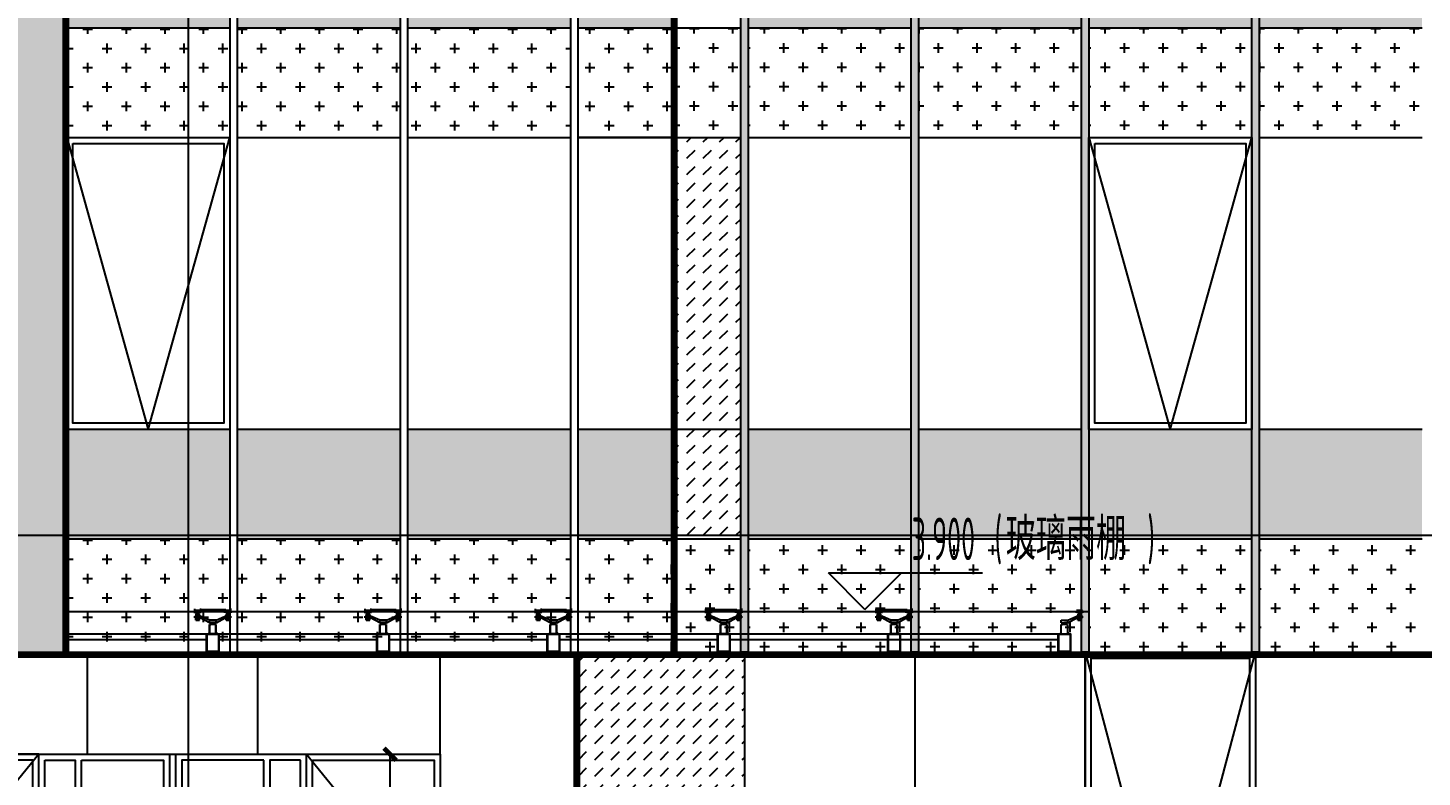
# Model space of a CAD drawing. Extents: x -863035 to 270371, y -8918 to 240488.
# Drawn here: x -353077 to -341618, y 60868 to 67026 of the extents above; entities that cross this region are included whole.
import ezdxf
from ezdxf.xclip import XClip

# ---------------------------------------------------------------- set-up
doc = ezdxf.new("R2010")
doc.units = 0
doc.header["$LTSCALE"] = 1000
doc.header["$MEASUREMENT"] = 0
doc.header["$XCLIPFRAME"] = 0
doc.linetypes.add('109-34 轴网$0$L1$0$$AUDIT_BAD_LTYPE1', pattern=[0])
for name, color, linetype in [('01-标注_标高', 200, 'Continuous'), ('01-标注_符号', 200, 'Continuous'), ('02-TEXT_标注', 130, 'Continuous'), ('05-填充_156', 156, 'Continuous'), ('05-填充_18', 18, 'Continuous'), ('05-填充_天正', 26, 'Continuous'), ('A-C_窗', 140, 'Continuous'), ('D_玻璃', 152, 'Continuous'), ('D_铝板', 181, 'Continuous'), ('E-立面', 255, 'Continuous'), ('E-立面轮廓', 241, 'Continuous'), ('PUB_DIM', 3, 'Continuous')]:
    doc.layers.add(name, color=color, linetype=linetype)
doc.layers.add('04-不打印_辅助线', color=165, linetype='Continuous', plot=False)
doc.styles.add('_TCH_DIM', font='ROS1', dxfattribs={"width": 0.75, "bigfont": 'JD'})
doc.styles.add('_TCH_DIM_T3', font='ROS1', dxfattribs={"width": 0.75, "bigfont": 'JD'})
doc.dimstyles.new('_TCH_ARCH&&100', dxfattribs={"dimtxt": 350, "dimasz": 100, "dimexe": 250, "dimexo": 300, "dimgap": 100, "dimtad": 1, "dimdec": 0, "dimzin": 0, "dimdsep": 46, "dimtxsty": '_TCH_DIM_T3', "dimblk": 'ARCHTICK', "dimcen": 0.09, "dimclrt": 7, "dimazin": 2, "dimtfac": 1, "dimtdec": 0, "dimtix": 1, "dimtmove": 2, "dimatfit": 3, "dimfxl": 0, "dimtolj": 1, "dimtzin": 0, "dimarcsym": 0})
pattern_1 = [(0, (-479618.6106010774, -72520.96240382738), (158.75, 158.75), [79.375, -238.125]), (90, (-479578.9231010774, -72560.64990382738), (-158.75, 158.75), [79.375, -238.125])]
pattern_2 = [(0, (-476818.6106010802, -72520.96240382738), (158.75, 158.75), [79.375, -238.125]), (90, (-476778.9231010802, -72560.64990382738), (-158.75, 158.75), [79.375, -238.125])]

# ---------------------------------------------------------------- blocks, each defined once
blk = doc.blocks.new('A$C19DA4980')
at = {"layer": 'A-C_窗'}
for points in [[(0, 2700), (4400, 2700), (4400, 0), (0, 0)], [(1100.000000009371, 2700), (0, 2700), (0, 0), (1100.000000009371, 0)], [(1050.000000009371, 2650), (50, 2650), (50, 350), (1050.000000009371, 350)], [(1150.000000009371, 2650), (1400.000000009371, 2650), (1400.000000009371, 50), (1150.000000009371, 50)], [(1450.000000009371, 2650), (2125, 2650), (2125, 50), (1450.000000009371, 50)], [(2949.999999990629, 2650), (2275, 2650), (2275, 50), (2949.999999990629, 50)], [(3249.999999990629, 2650), (2999.999999990629, 2650), (2999.999999990629, 50), (3249.999999990629, 50)], [(3299.93317271868, 2700), (4400, 2700), (4400, 0), (3299.93317271868, 0)], [(3349.93317271868, 2650), (4350, 2650), (4350, 350), (3349.93317271868, 350)], [(1000.000000009371, 2100), (1050.000000009371, 2100), (1050.000000009371, 600), (1000.000000009371, 600)], [(3399.999999990629, 2100), (3349.999999990629, 2100), (3349.999999990629, 600), (3399.999999990629, 600)]]:
    blk.add_lwpolyline(points, close=True, dxfattribs=at)
for points in [[(1100.000000009371, 2700), (0, 1350), (1100.000000009371, 0)], [(2175, 2700), (2175, 0)], [(2225, 2700), (2225, 0)], [(3299.93317271868, 2700), (4400, 1350), (3299.93317271868, 0)]]:
    blk.add_lwpolyline(points, dxfattribs=at)
blk = doc.blocks.new('A$C70DF4B89')
at = {"layer": 'A-C_窗'}
for points in [[(-1400, 2640.000000000029), (0, 2640.000000000029), (0, 0), (-1400, 0)], [(-1350, 2590.000000000029), (-50, 2590.000000000029), (-50, 50), (-1350, 50)]]:
    blk.add_lwpolyline(points, close=True, dxfattribs=at)
blk.add_lwpolyline([(-1400, 2639.999999992317), (-700, 0), (0, 2639.999999984633)], dxfattribs=at)
blk = doc.blocks.new('*U23')
at = {"layer": '05-填充_18'}
h = blk.add_hatch(color=256, dxfattribs=at)
h.dxf.hatch_style = 1
h.paths.add_polyline_path([(60.00011319789337, -15050.03978374187), (0.0001131978933699429, -15050.03978374187), (0.0001131978933699429, 309.9602162581286), (60.00011319789337, 309.9602162581286)])
blk.add_lwpolyline([(60.00011319789337, -15050.03978374187), (0.0001131978933699429, -15050.03978374187), (0.0001131978933699429, 309.9602162581286), (60.00011319789337, 309.9602162581286)], close=True)
blk = doc.blocks.new('A$C2DDF4F07')
at = {"layer": 'A-C_窗'}
for points in [[(0, 2400.001021617238), (1340.000575560116, 2400.001021617238), (1340.000575560116, 0), (0, 0)], [(50, 2350.001021617238), (1290.000575560116, 2350.001021617238), (1290.000575560116, 50), (50, 50)]]:
    blk.add_lwpolyline(points, close=True, dxfattribs=at)
blk.add_lwpolyline([(2.473825588822365e-10, 2399.999999999767), (670.000287780058, 0), (1340.000000001979, 2400)], dxfattribs=at)
blk = doc.blocks.new('单爪')
at = {"linetype": 'ByBlock'}
for points in [[(21675.58126396919, 19382.84197482117, 0.3199612585189897), (21665.73709327076, 19374.86363202124), (21675.57748109079, 19374.86363202124)], [(21728.66163808247, 19382.84197482117, -0.3199612585189897), (21738.5058087809, 19374.86363202124), (21728.66542096075, 19374.86363202124)]]:
    blk.add_hatch(color=256, dxfattribs=at).paths.add_polyline_path(points)
for p, q in [((21674.62145102583, 19465.24517155671), (21674.62145102583, 19485.97505243146)), ((21674.62145102583, 19485.97505243146), (21729.62145102583, 19485.97505243146)), ((21729.62145102583, 19485.97505243146), (21804.12145102583, 19519.2954816618)), ((21729.62145102583, 19465.24517155671), (21804.12145102583, 19506.99132427666)), ((21729.62145102583, 19465.24517155671), (21729.62145102583, 19485.97505243146)), ((21813.12145102583, 19582.36363202124), (21797.12145102583, 19579.36363202124)), ((21797.12145102583, 19574.86363202124), (21797.12145102583, 19579.36363202124)), ((21857.12145102583, 19579.36363202124), (21797.12145102583, 19579.36363202124)), ((21811.12145102583, 19576.36363202124), (21797.12145102583, 19576.36363202124)), ((21797.12145102583, 19574.86363202124), (21809.52145102574, 19574.86363202124)), ((21797.12145102583, 19557.34363202122), (21809.52145102574, 19557.35248916387)), ((21797.12145102583, 19552.84363202122), (21797.12145102583, 19557.34363202122)), ((21797.12145102583, 19555.84363202122), (21811.12145102583, 19555.84363202122)), ((21797.12145102583, 19552.84363202122), (21797.12145102583, 19553.22289350303)), ((21807.12145102583, 19549.84363202122), (21797.12145102583, 19552.84363202122)), ((21850.12145102583, 19519.2954816618), (21804.12145102583, 19519.2954816618)), ((21804.12145102583, 19506.99132427666), (21804.12145102583, 19519.2954816618)), ((21850.12145102583, 19506.99132427666), (21804.12145102583, 19506.99132427666)), ((21849.41002183419, 19519.2954816618), (21805.24774726387, 19519.2954816618)), ((21849.41002183419, 19506.99132427666), (21805.24774726387, 19506.99132427666)), ((21811.12145102583, 19549.84363202122), (21807.12145102583, 19549.84363202122)), ((21846.62145102583, 19520.5454816618), (21807.62145102583, 19520.5454816618)), ((21807.62145102583, 19519.2954816618), (21807.62145102583, 19520.5454816618)), ((21807.62145102583, 19505.74132427666), (21807.62145102583, 19506.99132427666)), ((21846.62145102583, 19505.74132427666), (21807.62145102583, 19505.74132427666)), ((21809.52145102574, 19557.35248916387), (21809.52145102574, 19574.86363202124)), ((21811.12145102583, 19547.77819844824), (21811.12145102583, 19576.36363202124)), ((21811.12145102583, 19557.34363202122), (21811.12145102583, 19574.86363202124)), ((21843.12145102583, 19547.77819844824), (21811.12145102583, 19547.77819844824)), ((21812.12145102583, 19546.77819844824), (21811.12145102583, 19547.77819844824)), ((21842.12145102583, 19546.77819844824), (21812.12145102583, 19546.77819844824)), ((21812.12145102583, 19498.75759612187), (21814.62145102583, 19498.75759612187)), ((21812.12145102583, 19486.99631993403), (21812.12145102583, 19498.75759612187)), ((21812.12145102583, 19486.99631993403), (21842.12145102583, 19486.99631993403)), ((21813.62145102583, 19485.49631993403), (21812.12145102583, 19486.99631993403)), ((21841.12145102583, 19582.36363202124), (21813.12145102583, 19582.36363202124)), ((21815.1205157995, 19536.70404310967), (21813.26410933887, 19535.63224633993)), ((21815.1205157995, 19536.70404310967), (21813.26410933898, 19535.63224633993)), ((21813.26410933887, 19535.63224633993), (21813.26410933887, 19525.67168249446)), ((21813.26410933898, 19535.63224633993), (21813.26410933898, 19525.67168249446)), ((21815.1205157995, 19524.59988572472), (21813.26410933887, 19525.67168249446)), ((21815.1205157995, 19524.59988572472), (21813.26410933898, 19525.67168249446)), ((21840.62145102583, 19485.49631993403), (21813.62145102583, 19485.49631993403)), ((21814.62145102583, 19498.75759612187), (21814.62145102583, 19505.74132427666)), ((21814.92145102588, 19524.64548166189), (21839.32145102578, 19524.64548166189)), ((21814.92145102588, 19520.5454816618), (21814.92145102588, 19524.64548166189)), ((21839.32145102578, 19520.5454816618), (21814.92145102588, 19520.5454816618)), ((21839.1205157995, 19536.70404310967), (21815.1205157995, 19536.70404310967)), ((21839.1205157995, 19536.70404310967), (21815.1205157995, 19536.70404310967)), ((21839.1205157995, 19524.59988572472), (21815.1205157995, 19524.59988572472)), ((21839.1205157995, 19524.59988572472), (21815.1205157995, 19524.59988572472)), ((21834.12145102583, 19537.79963904689), (21820.12145102583, 19537.79963904689)), ((21820.12145102583, 19536.70404310967), (21820.12145102583, 19537.79963904689)), ((21820.19231256924, 19535.63224633993), (21820.19231256924, 19525.67168249446)), ((21820.19231256924, 19535.63224633993), (21820.19231256924, 19525.67168249446)), ((21833.70826733229, 19541.79963904689), (21820.53463471937, 19541.79963904689)), ((21820.53463471937, 19541.79963904689), (21820.53463471937, 19537.79963904689)), ((21821.12145102583, 19541.79963904689), (21821.12145102583, 19546.77819844824)), ((21827.12145102583, 19524.64548166189), (21824.62145102583, 19520.5454816618)), ((21827.1205157995, 19539.66404310963), (21827.1205157995, 19521.63988572476)), ((21827.12145102583, 19530.14963904675), (21827.12145102583, 19512.34548166185)), ((21827.12145102583, 19520.5454816618), (21829.4885871287, 19524.64548166189)), ((21833.12145102583, 19541.79963904689), (21833.12145102583, 19546.77819844824)), ((21833.70826733229, 19541.79963904689), (21833.70826733229, 19537.79963904689)), ((21834.04871902976, 19535.63224633993), (21834.04871902976, 19525.67168249446)), ((21834.04871902976, 19535.63224633993), (21834.04871902976, 19525.67168249446)), ((21834.12145102583, 19536.70404310967), (21834.12145102583, 19537.79963904689)), ((21840.97692226002, 19535.63224633993), (21839.1205157995, 19536.70404310967)), ((21840.97692226013, 19535.63224633993), (21839.1205157995, 19536.70404310967)), ((21840.97692226002, 19525.67168249446), (21839.1205157995, 19524.59988572472)), ((21840.97692226013, 19525.67168249446), (21839.1205157995, 19524.59988572472)), ((21839.32145102578, 19524.64548166189), (21839.32145102578, 19520.5454816618)), ((21839.62145102583, 19498.75759612187), (21839.62145102583, 19505.74132427666)), ((21842.12145102583, 19498.75759612187), (21839.62145102583, 19498.75759612187)), ((21840.62145102583, 19485.49631993403), (21842.12145102583, 19486.99631993403)), ((21840.97692226002, 19535.63224633993), (21840.97692226002, 19525.67168249446)), ((21840.97692226013, 19535.63224633993), (21840.97692226013, 19525.67168249446)), ((21857.12145102583, 19579.36363202124), (21841.12145102583, 19582.36363202124)), ((21842.12145102583, 19546.77819844824), (21843.12145102583, 19547.77819844824)), ((21842.12145102583, 19486.99631993403), (21842.12145102583, 19498.75759612187)), ((21843.12145102583, 19547.77819844824), (21843.12145102583, 19576.36363202124)), ((21857.12145102583, 19576.36363202124), (21843.12145102583, 19576.36363202124)), ((21857.12145102583, 19555.84363202122), (21843.12145102583, 19555.84363202122)), ((21847.12145102583, 19549.84363202122), (21843.12145102583, 19549.84363202122)), ((21844.72145102581, 19557.35248916387), (21844.72145102581, 19574.86363202124)), ((21857.12145102583, 19574.86363202124), (21844.72145102581, 19574.86363202124)), ((21857.12145102583, 19557.34363202122), (21844.72145102581, 19557.35248916387)), ((21846.62145102583, 19519.2954816618), (21846.62145102583, 19520.5454816618)), ((21846.62145102583, 19505.74132427666), (21846.62145102583, 19506.99132427666)), ((21857.12145102583, 19552.84363202122), (21847.12145102583, 19549.84363202122)), ((21850.12145102583, 19506.99132427666), (21850.12145102583, 19519.2954816618)), ((21857.12145102583, 19574.86363202124), (21857.12145102583, 19579.36363202124)), ((21857.12145102583, 19552.84363202122), (21857.12145102583, 19557.34363202122)), ((21674.62145102583, 19465.24517155671), (21702.12145102583, 19465.24517155671)), ((21675.57748109079, 19374.86363202124), (21675.62145102583, 19450.24428883172)), ((21675.57748109079, 19374.86363202124), (21728.62145102583, 19374.86363202124)), ((21675.62145102583, 19450.24428883172), (21685.62145102583, 19450.24428883172)), ((21683.12145102583, 19454.24428883172), (21683.12145102583, 19465.24517155671)), ((21683.12145102583, 19465.24517155671), (21721.12145102583, 19465.24517155671)), ((21683.12145102583, 19454.24428883172), (21721.12145102583, 19454.24428883172)), ((21685.62145102583, 19450.24428883172), (21685.62145102583, 19454.24428883172)), ((21729.62145102583, 19465.24517155671), (21702.12145102583, 19465.24517155671)), ((21718.62145102583, 19450.24428883172), (21718.62145102583, 19454.24428883172)), ((21718.62145102583, 19450.24428883172), (21728.62145102583, 19450.24428883172)), ((21721.12145102583, 19454.24428883172), (21721.12145102583, 19465.24517155671)), ((21728.62145102583, 19450.24428883172), (21728.62145102583, 19374.86363202124))]:
    blk.add_line(p, q, dxfattribs=at)
at = {"ltscale": 0.2}
blk.add_line((21827.12145102583, 19481.04660210828), (21827.12145102583, 19586.36621443415), dxfattribs=at)
at = {"linetype": 'ByBlock'}
for centre, radius, start, end in [((21816.72821095411, 19530.57006851351), 6.133974596202161, 55.61575253290545, 124.3842474670946), ((21816.72821095411, 19530.57006851351), 6.133974596202161, 55.61575253290545, 124.3842474670946), ((21816.72821095411, 19530.73386032088), 6.133974596202161, 235.6157525329054, 304.3842474670946), ((21816.72821095411, 19530.73386032088), 6.133974596202161, 235.6157525329054, 304.3842474670946), ((21827.1205157995, 19513.77583987941), 22.92820323022863, 72.41204622407486, 107.5879537759251), ((21827.1205157995, 19547.52808895498), 22.92820323022863, 252.4120462240748, 287.5879537759251), ((21837.51282064489, 19530.57006851351), 6.133974596197183, 55.61575253290545, 124.3842474670946), ((21837.512820645, 19530.57006851351), 6.133974596197183, 55.61575253290545, 124.3842474670946), ((21837.51282064489, 19530.73386032088), 6.133974596197183, 235.6157525329054, 304.3842474670946), ((21837.512820645, 19530.73386032088), 6.133974596197183, 235.6157525329054, 304.3842474670946), ((21676.25482349424, 19371.94855216378), 10.91422647868611, 93.53819459781707, 164.5088268527378), ((21727.98807855742, 19371.94855216378), 10.91422647868611, 15.4911731472622, 86.46180540218296)]:
    blk.add_arc(centre, radius, start, end, dxfattribs=at)
blk = doc.blocks.new('9-x')
at = {"layer": 'D_玻璃'}
for p, q in [((1242.621984968428, 0), (1400, 0)), ((-9000.000000000116, -6.693881005048752e-10), (-8742.578015033621, -6.693881005048752e-10)), ((-9000.000000000116, -17.51114285804215), (-8742.578015033621, -17.51114285804215)), ((-8707.378015031805, -6.693881005048752e-10), (-8492.578015031992, -6.693881005048752e-10)), ((-8707.378015031805, -17.51114285804215), (-8492.578015031992, -17.51114285804215)), ((-8457.378015031805, -6.693881005048752e-10), (1400.000000000058, -3.201421350240707e-10)), ((-8457.378015031805, -17.51114285804215), (1400.000000000058, -17.5111428576929)), ((-7307.378015031805, -2.561137080192566e-09), (-7092.578015031992, -2.561137080192566e-09)), ((-7307.378015031805, -17.5111428599339), (-7092.578015031992, -17.5111428599339)), ((-5907.378015031805, -2.35741026699543e-09), (-5692.578015031992, -2.35741026699543e-09)), ((-5907.378015031805, -17.51114285973017), (-5692.578015031992, -17.51114285973017)), ((-4507.378015031805, -2.182787284255028e-09), (-4292.578015031992, -2.182787284255028e-09)), ((-4507.378015031805, -17.51114285955555), (-4292.578015031992, -17.51114285955555)), ((-3107.378015031805, -1.979060471057892e-09), (-2892.578015031992, -1.979060471057892e-09)), ((-3107.378015031805, -17.51114285935182), (-2892.578015031992, -17.51114285935182)), ((-1707.378015031805, -1.775333657860756e-09), (-1492.578015031992, -1.775333657860756e-09)), ((-1707.378015031805, -17.51114285914809), (-1492.578015031992, -17.51114285914809)), ((-307.3780150318053, -1.775333657860756e-09), (-92.57801503199153, -1.775333657860756e-09)), ((-307.3780150318053, -17.51114285914809), (-92.57801503199153, -17.51114285914809)), ((1242.621984968428, -17.51114285737276), (1400, -17.51114285737276)), ((1400, -17.51114285743097), (1400, -5.820766091346741e-11))]:
    blk.add_line(p, q, dxfattribs=at)
at = {"layer": 'D_铝板'}
for p, q in [((-9000.000000000058, -200.0000000006694), (-8650.000000000233, -200.0000000006694)), ((-9000.000000000058, -250.0000000006694), (-8650.000000000233, -250.0000000006694))]:
    blk.add_line(p, q, dxfattribs=at)
for points in [[(-8650.000000000233, -200.0000000006694), (-8550.000000000233, -200.0000000006694), (-8550.000000000233, -350.0000000006694), (-8650.000000000233, -350.0000000007276), (-8650.000000000233, -200.0000000006694)], [(-8550.000000000233, -200.0000000006694), (1249.999999999767, -200.000000000291)], [(-7250.000000000233, -200.0000000025611), (-7150.000000000233, -200.0000000025611), (-7150.000000000233, -350.0000000025611), (-7250.000000000233, -350.0000000026193), (-7250.000000000233, -200.0000000025611)], [(-5850.000000000233, -200.0000000023574), (-5750.000000000233, -200.0000000023574), (-5750.000000000233, -350.0000000023574), (-5850.000000000233, -350.0000000024156), (-5850.000000000233, -200.0000000023574)], [(-4450.000000000233, -200.0000000021828), (-4350.000000000233, -200.0000000021828), (-4350.000000000233, -350.0000000021828), (-4450.000000000233, -350.000000002241), (-4450.000000000233, -200.0000000021828)], [(-3050.000000000233, -200.0000000019791), (-2950.000000000233, -200.0000000019791), (-2950.000000000233, -350.0000000019791), (-3050.000000000233, -350.0000000020373), (-3050.000000000233, -200.0000000019791)], [(-1650.000000000233, -200.0000000017753), (-1550.000000000233, -200.0000000017753), (-1550.000000000233, -350.0000000017753), (-1650.000000000233, -350.0000000018335), (-1650.000000000233, -200.0000000017753)], [(-250.0000000002328, -200.0000000017753), (-150.0000000002328, -200.0000000017753), (-150.0000000002328, -350.0000000017753), (-250.0000000002328, -350.0000000018335), (-250.0000000002328, -200.0000000017753)], [(1149.999999999767, -200.0000000000291), (1249.999999999767, -200.0000000000291), (1249.999999999767, -350.0000000000291), (1149.999999999767, -350.0000000000873), (1149.999999999767, -200.0000000000291)], [(-7250.000000000233, -250.0000000006112), (-8550.000000000233, -250.0000000006694)], [(-5850.000000000233, -250.000000000553), (-7150.000000000233, -250.0000000006112)], [(-4450.000000000233, -250.0000000004948), (-5750.000000000233, -250.000000000553)], [(-3050.000000000233, -250.0000000004366), (-4350.000000000233, -250.0000000004948)], [(-1650.000000000233, -250.0000000003492), (-2950.000000000233, -250.0000000004075)], [(1149.999999999767, -250.000000000291), (-1550.000000000233, -250.0000000003492)]]:
    blk.add_lwpolyline(points, dxfattribs=at)
for points in [[(-8647.000000000233, -203.0000000006694), (-8553.000000000233, -203.0000000006694), (-8553.000000000233, -347.0000000006694), (-8647.000000000233, -347.0000000007276)], [(-7247.000000000233, -203.0000000025611), (-7153.000000000233, -203.0000000025611), (-7153.000000000233, -347.0000000025611), (-7247.000000000233, -347.0000000026193)], [(-5847.000000000233, -203.0000000023574), (-5753.000000000233, -203.0000000023574), (-5753.000000000233, -347.0000000023574), (-5847.000000000233, -347.0000000024156)], [(-4447.000000000233, -203.0000000021828), (-4353.000000000233, -203.0000000021828), (-4353.000000000233, -347.0000000021828), (-4447.000000000233, -347.000000002241)], [(-3047.000000000233, -203.0000000019791), (-2953.000000000233, -203.0000000019791), (-2953.000000000233, -347.0000000019791), (-3047.000000000233, -347.0000000020373)], [(-1647.000000000233, -203.0000000017753), (-1553.000000000233, -203.0000000017753), (-1553.000000000233, -347.0000000017753), (-1647.000000000233, -347.0000000018335)], [(-247.0000000002328, -203.0000000017753), (-153.0000000002328, -203.0000000017753), (-153.0000000002328, -347.0000000017753), (-247.0000000002328, -347.0000000018335)], [(1152.999999999767, -203.0000000000291), (1246.999999999767, -203.0000000000291), (1246.999999999767, -347.0000000000291), (1152.999999999767, -347.0000000000873)]]:
    blk.add_lwpolyline(points, close=True, dxfattribs=at)
at = {"layer": 'D_铝板', "xscale": -1}
for p in [(13102.143435993, -19574.86363202194), (14502.143435993, -19574.8636320238), (15902.143435993, -19574.86363202363), (17302.143435993, -19574.86363202339), (18702.143435993, -19574.86363202322), (20102.143435993, -19574.86363202301), (21502.143435993, -19574.86363202301)]:
    blk.add_blockref('单爪', p, dxfattribs=at)
at = {"layer": 'D_铝板'}
for p in [(-30302.09946605866, -19574.86363202194), (-28902.09946605866, -19574.8636320238), (-27502.09946605866, -19574.86363202363), (-26102.09946605866, -19574.86363202339), (-24702.09946605866, -19574.86363202322), (-23302.09946605866, -19574.86363202301), (-21902.09946605866, -19574.86363202301), (-20502.12145102606, -19574.8636320213)]:
    blk.add_blockref('单爪', p, dxfattribs=at)
blk = doc.blocks.new('jyhdrtjy')
at = {"layer": '05-填充_156'}
h = blk.add_hatch(dxfattribs=at)
h.set_pattern_fill('CROSS', color=136, scale=100)
h.set_pattern_definition([(0, (396515.9600377725, -180474.5320858024), (158.75, 158.75), [79.375, -238.125]), (90, (396555.6475377725, -180514.2195858024), (-158.75, 158.75), [79.375, -238.125])])
h.paths.add_polyline_path([(45157.81030828692, -15048.28357445469), (46497.81030828692, -15048.28357445469), (46497.81030828692, -15948.28357445469), (45157.81030828692, -15948.28357445469)])
h.paths.add_polyline_path([(43757.81088384503, -15948.28357445469), (45097.81030828692, -15948.28357445469), (45097.81030828692, -15048.28357445469), (43757.81088384503, -15048.28357445469)])
h.paths.add_polyline_path([(46557.81030828692, -15948.28357445469), (47897.81030828692, -15948.28357445469), (47897.81030828692, -15048.28357445469), (46557.81030828692, -15048.28357445469)])
h.paths.add_polyline_path([(47957.81030828692, -15948.28357445469), (48727.81030828273, -15948.28357445469), (48727.81030828273, -15048.28357445469), (47957.81030828692, -15048.28357445469)])
h = blk.add_hatch(dxfattribs=at)
h.set_pattern_fill('CROSS', color=136, scale=100)
h.set_pattern_definition([(0, (-482418.6106010762, -72520.96240382738), (158.75, 158.75), [79.375, -238.125]), (90, (-482378.9231010762, -72560.64990382738), (-158.75, 158.75), [79.375, -238.125])])
h.paths.add_polyline_path([(49297.81030828611, -15048.28357445469), (48727.81030828273, -15048.28357445469), (48727.81030828273, -15948.28357445469), (49297.81030828611, -15948.28357445469)])
h = blk.add_hatch(dxfattribs=at)
h.set_pattern_fill('CROSS', color=136, scale=100)
h.set_pattern_definition(pattern_1)
h.paths.add_polyline_path([(50697.81030828482, -15048.28357445469), (49357.81030828482, -15048.28357445469), (49357.81030828482, -15948.28357445469), (50697.81030828482, -15948.28357445469)])
h = blk.add_hatch(dxfattribs=at)
h.set_pattern_fill('CROSS', color=136, scale=100)
h.set_pattern_definition(pattern_1)
h.paths.add_polyline_path([(52097.81030828482, -15048.28357445469), (50757.81030828482, -15048.28357445469), (50757.81030828482, -15948.28357445469), (52097.81030828482, -15948.28357445469)])
h = blk.add_hatch(dxfattribs=at)
h.set_pattern_fill('CROSS', color=136, scale=100)
h.set_pattern_definition(pattern_2)
h.paths.add_polyline_path([(53497.81030828203, -15048.28357445469), (52157.81030828203, -15048.28357445469), (52157.81030828203, -15948.28357445469), (53497.81030828203, -15948.28357445469)])
h = blk.add_hatch(dxfattribs=at)
h.set_pattern_fill('CROSS', color=136, scale=100)
h.set_pattern_definition(pattern_2)
h.paths.add_polyline_path([(54897.81030828203, -15048.28357445469), (53557.81030828203, -15048.28357445469), (53557.81030828203, -15948.28357445469), (54897.81030828203, -15948.28357445469)])
h = blk.add_hatch(dxfattribs=at)
h.set_pattern_fill('DASH', color=256, scale=100, angle=45)
h.set_pattern_definition([(45, (-481018.6106010762, -72520.96240382738), (1.4210854715202e-14, 134.7038418160373), [95.25, -95.25])])
h.paths.add_polyline_path([(49297.81030828611, -15948.28357445469), (48727.81030828273, -15948.28357445469), (48727.81030828273, -19248.28357445469), (49297.81030828611, -19248.28357445469)])
h = blk.add_hatch(dxfattribs=at)
h.set_pattern_fill('CROSS', color=136, scale=100)
h.set_pattern_definition([(0, (396515.9600377725, -184674.5320858024), (158.75, 158.75), [79.375, -238.125]), (90, (396555.6475377725, -184714.2195858024), (-158.75, 158.75), [79.375, -238.125])])
h.paths.add_polyline_path([(45157.81030828692, -19248.28357445469), (46497.81030828692, -19248.28357445469), (46497.81030828692, -20148.28357445469), (45157.81030828692, -20148.28357445469)])
h.paths.add_polyline_path([(43757.81088384503, -20148.28357445469), (45097.81030828692, -20148.28357445469), (45097.81030828692, -19248.28357445469), (43757.81088384503, -19248.28357445469)])
h.paths.add_polyline_path([(46557.81030828692, -20148.28357445469), (47897.81030828692, -20148.28357445469), (47897.81030828692, -19248.28357445469), (46557.81030828692, -19248.28357445469)])
h.paths.add_polyline_path([(47957.81030828692, -20148.28357445469), (48727.81030828273, -20148.28357445469), (48727.81030828273, -19248.28357445469), (47957.81030828692, -19248.28357445469)])
h = blk.add_hatch(dxfattribs=at)
h.set_pattern_fill('CROSS', color=136, scale=100)
h.set_pattern_definition([(0, (-481018.6106010762, -72520.96240382738), (158.75, 158.75), [79.375, -238.125]), (90, (-480978.9231010762, -72560.64990382738), (-158.75, 158.75), [79.375, -238.125])])
h.paths.add_polyline_path([(49297.81030828611, -19248.28357445469), (48727.81030828273, -19248.28357445469), (48727.81030828273, -20178.28357445469), (49297.81030828611, -20178.28357445469)])
h = blk.add_hatch(dxfattribs=at)
h.set_pattern_fill('CROSS', color=136, scale=100)
h.set_pattern_definition(pattern_1)
h.paths.add_polyline_path([(50697.81030828482, -19248.28357445469), (49357.81030828482, -19248.28357445469), (49357.81030828482, -20178.28357445469), (50697.81030828482, -20178.28357445469)])
h = blk.add_hatch(dxfattribs=at)
h.set_pattern_fill('CROSS', color=136, scale=100)
h.set_pattern_definition([(0, (-478218.6106010774, -72520.96240382738), (158.75, 158.75), [79.375, -238.125]), (90, (-478178.9231010774, -72560.64990382738), (-158.75, 158.75), [79.375, -238.125])])
h.paths.add_polyline_path([(52097.81030828482, -19248.28357445469), (50757.81030828482, -19248.28357445469), (50757.81030828482, -20178.28357445469), (52097.81030828482, -20178.28357445469)])
h = blk.add_hatch(dxfattribs=at)
h.set_pattern_fill('CROSS', color=136, scale=100)
h.set_pattern_definition([(0, (-476818.6106010788, -72520.96240382738), (158.75, 158.75), [79.375, -238.125]), (90, (-476778.9231010788, -72560.64990382738), (-158.75, 158.75), [79.375, -238.125])])
h.paths.add_polyline_path([(53497.81030828354, -19248.28357445469), (52157.81030828354, -19248.28357445469), (52157.81030828354, -20178.28357445469), (53497.81030828354, -20178.28357445469)])
h = blk.add_hatch(dxfattribs=at)
h.set_pattern_fill('CROSS', color=136, scale=100)
h.set_pattern_definition([(0, (-475418.6106010774, -72520.96240382738), (158.75, 158.75), [79.375, -238.125]), (90, (-475378.9231010774, -72560.64990382738), (-158.75, 158.75), [79.375, -238.125])])
h.paths.add_polyline_path([(54897.81030828482, -19248.28357445469), (53557.81030828482, -19248.28357445469), (53557.81030828482, -20178.28357445469), (54897.81030828482, -20178.28357445469)])
at = {"layer": '05-填充_18'}
h = blk.add_hatch(color=256, dxfattribs=at)
h.dxf.hatch_style = 1
h.paths.add_polyline_path([(43727.81030828436, -5318.28357445469), (43127.81030828657, -5318.28357445469), (43127.81030828657, -20178.28357445469), (43727.81030828436, -20178.28357445469)])
at = {"layer": '05-填充_天正'}
h = blk.add_hatch(dxfattribs=at)
h.set_pattern_fill('AR-CONC', color=256, scale=200)
h.set_pattern_definition([(49.99999999999999, (396515.9600377725, -171174.5320858024), (364.369337992008, -31.87817107780615), [38.1, -419.1]), (355, (396515.9600377725, -171174.5320858024), (-70.48565195133396, 382.1132857643599), [30.48, -335.28]), (100.451, (396546.3240377725, -171177.1885858024), (293.8850033319185, 350.2333756405837), [32.38, -356.18]), (46.18420000000002, (396515.9600377725, -171072.9320858024), (542.1580817842598, -84.08465586545427), [57.14999999999976, -628.6499999999961]), (96.6356, (396561.1398377725, -171079.9390858024), (474.8084689324743, 494.8511117800985), [48.57, -534.27]), (351.1840000000001, (396515.9600377725, -171072.9320858024), (474.8092116278678, 494.8502357211955), [45.72, -502.92]), (21, (396566.7600377725, -171098.3320858024), (303.2297596707666, -204.531037033525), [38.1, -419.1]), (326.0000000000001, (396566.7600377725, -171098.3320858024), (123.6040566952941, 368.3759322446385), [30.48, -335.28]), (71.4514, (396592.0290377725, -171115.3762858024), (426.8329815402489, 163.8457154321149), [32.38, -356.18]), (37.50000000000001, (396515.9600377725, -171174.5320858024), (6.17720650118364, 169.1100777463062), [0, -331.216, 0, -340.36, 0, -336.55]), (7.499999999999999, (396515.9600377725, -171174.5320858024), (133.6393250206115, 200.361149636239), [0, -194.056, 0, -323.596, 0, -128.27]), (327.5, (396402.6760377725, -171174.5320858024), (271.1811903337428, -11.45748798534687), [0, -127, 0, -396.24, 0, -525.78]), (317.5, (396351.8760377725, -171174.5320858024), (296.2583627720361, 50.85298206666607), [0, -165.1, 0, -263.144, 0, -373.38])])
h.paths.add_polyline_path([(60127.81030825793, -14148.28459607193), (61327.8103082868, -14148.28459607193), (61327.8103082868, -15048.28357445469), (60127.81030825793, -15048.28357445469)])
h.paths.add_polyline_path([(59157.81030830275, -15048.28357445469), (59927.81030825787, -15048.28357445469), (59927.81030825787, -14148.28459607193), (59157.81030830275, -14148.28459607193)])
h.paths.add_polyline_path([(57757.81030828482, -15048.28357445469), (59097.81030828634, -15048.28357445469), (59097.81030828634, -14148.28459607193), (57757.81030828482, -14148.28459607193)])
h.paths.add_polyline_path([(53557.81030829251, -14148.28459607193), (54897.81030828203, -14148.28459607193), (54897.81030828203, -15048.28357445469), (53557.81030829251, -15048.28357445469)])
h.paths.add_polyline_path([(52157.81030828995, -15048.28357445469), (53497.81030828104, -15048.28357445469), (53497.81030828104, -14148.28459607193), (52157.81030828995, -14148.28459607193)])
h.paths.add_polyline_path([(50757.81030828774, -14148.28459607193), (52097.81030828995, -14148.28459607193), (52097.81030828995, -15048.28357445469), (50757.81030828774, -15048.28357445469)])
h.paths.add_polyline_path([(49357.81030828482, -15048.28357445469), (50697.81030828389, -15048.28357445469), (50697.81030828389, -14148.28459607193), (49357.81030828482, -14148.28459607193)])
h.paths.add_polyline_path([(47957.81030828692, -15048.28357445469), (48727.81030828273, -15048.28357445469), (48727.81030828273, -14148.28459607193), (47957.81030828692, -14148.28459607193)])
h.paths.add_polyline_path([(46557.81030828692, -14148.28459607193), (47897.81030828692, -14148.28459607193), (47897.81030828692, -15048.28357445469), (46557.81030828692, -15048.28357445469)])
h.paths.add_polyline_path([(45157.81030828692, -15048.28357445469), (46497.81030828692, -15048.28357445469), (46497.81030828692, -14148.28459607193), (45157.81030828692, -14148.28459607193)])
h.paths.add_polyline_path([(43757.81088384503, -15048.28357445469), (45097.81088384503, -15048.28357445469), (45097.81088384503, -14148.28459607193), (43757.81088384503, -14148.28459607193)])
h.paths.add_polyline_path([(42357.81030829588, -14148.28459607193), (43127.81030828657, -14148.28459607193), (43127.81030828657, -15048.28357445469), (42357.81030829588, -15048.28357445469)])
h.paths.add_polyline_path([(40957.81030829449, -15048.28357445469), (42297.81030828715, -15048.28357445469), (42297.81030828715, -14148.28459607193), (40957.81030829449, -14148.28459607193)])
h.paths.add_polyline_path([(36757.8103082903, -15048.28357445469), (38097.81030828587, -15048.28357445469), (38097.81030828587, -14148.28459607193), (36757.8103082903, -14148.28459607193)])
h.paths.add_polyline_path([(35357.8103082889, -14148.28459607193), (36697.8103082868, -14148.28459607193), (36697.8103082868, -15048.28357445469), (35357.8103082889, -15048.28357445469)])
h.paths.add_polyline_path([(33957.8103082875, -15048.28357445469), (35297.81030828715, -15048.28357445469), (35297.81030828715, -14148.28459607193), (33957.8103082875, -14148.28459607193)])
h.paths.add_polyline_path([(32557.81030828611, -14148.28459607193), (33897.8103082868, -14148.28459607193), (33897.8103082868, -15048.28357445469), (32557.81030828611, -15048.28357445469)])
h.paths.add_polyline_path([(32127.81030828343, -15048.28357445469), (32497.81030828611, -15048.28357445469), (32497.81030828611, -14148.28459607193), (32127.81030828343, -14148.28459607193)])
h.paths.add_polyline_path([(31157.8103082868, -15048.28357445469), (31927.81030828657, -15048.28357445469), (31927.81030828657, -14148.28459607193), (31157.8103082868, -14148.28459607193)])
h.paths.add_polyline_path([(28357.81030828715, -14148.28459607193), (29697.8103082868, -14148.28459607193), (29697.8103082868, -15048.28357445469), (28357.81030828715, -15048.28357445469)])
h.paths.add_polyline_path([(26957.8103082868, -15048.28357445469), (28297.8103082868, -15048.28357445469), (28297.8103082868, -14148.28459607193), (26957.8103082868, -14148.28459607193)])
h.paths.add_polyline_path([(25557.8103082868, -14148.28459607193), (26897.8103082868, -14148.28459607193), (26897.8103082868, -15048.28357445469), (25557.8103082868, -15048.28357445469)])
h.paths.add_polyline_path([(24157.8103082868, -15048.28357445469), (25497.81030828715, -15048.28357445469), (25497.81030828715, -14148.28459607193), (24157.8103082868, -14148.28459607193)])
h.paths.add_polyline_path([(19957.81030828715, -14148.28459607193), (21297.8103082868, -14148.28459607193), (21297.8103082868, -15048.28357445469), (19957.81030828715, -15048.28357445469)])
h.paths.add_polyline_path([(18557.8103082868, -15048.28357445469), (19897.81030828174, -15048.28357445469), (19897.81030828174, -14148.28459607193), (18557.8103082868, -14148.28459607193)])
h.paths.add_polyline_path([(17157.8103082868, -15048.28357445469), (18497.8103082868, -15048.28357445469), (18497.8103082868, -14148.28459607193), (17157.8103082868, -14148.28459607193)])
h.paths.add_polyline_path([(15757.8103082868, -15048.28357445469), (17097.81030828715, -15048.28357445469), (17097.81030828715, -14148.28459607193), (15757.8103082868, -14148.28459607193)])
h.paths.add_polyline_path([(13527.81030833244, -15048.28357445469), (14297.81030828715, -15048.28357445469), (14297.81030828715, -14148.28459607193), (13527.81030833244, -14148.28459607193)])
h.paths.add_polyline_path([(12957.81030843942, -14148.28357445469), (13327.81030828669, -14148.28357445469), (13327.81030828669, -15048.28357445469), (12957.81030843942, -15048.28357445469)])
h.paths.add_polyline_path([(11557.81030859123, -15048.28357445469), (12897.81030843942, -15048.28357445469), (12897.81030843942, -14148.28357445469), (11557.81030859123, -14148.28357445469)])
h.paths.add_polyline_path([(10727.81030850654, -15048.28357445469), (11497.81030859123, -15048.28357445469), (11497.81030859123, -14148.28357445469), (10727.81030850654, -14148.28357445469)])
h = blk.add_hatch(dxfattribs=at)
h.set_pattern_fill('AR-CONC', color=256, scale=200)
h.set_pattern_definition([(49.99999999999999, (396515.9600377725, -175374.5320858024), (364.369337992008, -31.87817107780615), [38.1, -419.1]), (355, (396515.9600377725, -175374.5320858024), (-70.48565195133396, 382.1132857643599), [30.48, -335.28]), (100.451, (396546.3240377725, -175377.1885858024), (293.8850033319185, 350.2333756405837), [32.38, -356.18]), (46.18420000000002, (396515.9600377725, -175272.9320858024), (542.1580817842598, -84.08465586545427), [57.14999999999975, -628.649999999996]), (96.6356, (396561.1398377725, -175279.9390858024), (474.8084689324743, 494.8511117800985), [48.57, -534.27]), (351.1840000000001, (396515.9600377725, -175272.9320858024), (474.8092116278678, 494.8502357211955), [45.72, -502.92]), (21, (396566.7600377725, -175298.3320858024), (303.2297596707666, -204.531037033525), [38.1, -419.1]), (326.0000000000001, (396566.7600377725, -175298.3320858024), (123.6040566952941, 368.3759322446385), [30.48, -335.28]), (71.4514, (396592.0290377725, -175315.3762858024), (426.8329815402489, 163.8457154321149), [32.38, -356.18]), (37.50000000000001, (396515.9600377725, -175374.5320858024), (6.17720650118364, 169.1100777463062), [0, -331.216, 0, -340.36, 0, -336.55]), (7.499999999999999, (396515.9600377725, -175374.5320858024), (133.6393250206115, 200.361149636239), [0, -194.056, 0, -323.596, 0, -128.27]), (327.5, (396402.6760377725, -175374.5320858024), (271.1811903337428, -11.45748798534687), [0, -127, 0, -396.24, 0, -525.78]), (317.5, (396351.8760377725, -175374.5320858024), (296.2583627720361, 50.85298206666607), [0, -165.1, 0, -263.144, 0, -373.38])])
h.paths.add_polyline_path([(60127.81030825793, -18348.28459607193), (61327.8103082868, -18348.28459607193), (61327.8103082868, -19248.28357445469), (60127.81030825793, -19248.28357445469)])
h.paths.add_polyline_path([(59157.81030830275, -19248.28357445469), (59927.81030825787, -19248.28357445469), (59927.81030825787, -18348.28459607193), (59157.81030830275, -18348.28459607193)])
h.paths.add_polyline_path([(57757.81030828482, -19248.28357445469), (59097.81030828634, -19248.28357445469), (59097.81030828634, -18348.28459607193), (57757.81030828482, -18348.28459607193)])
h.paths.add_polyline_path([(53557.81030829251, -18348.28459607193), (54897.81030828203, -18348.28459607193), (54897.81030828203, -19248.28357445469), (53557.81030829251, -19248.28357445469)])
h.paths.add_polyline_path([(52157.81030828995, -19248.28357445469), (53497.81030828104, -19248.28357445469), (53497.81030828104, -18348.28459607193), (52157.81030828995, -18348.28459607193)])
h.paths.add_polyline_path([(50757.81030828774, -18348.28459607193), (52097.81030828995, -18348.28459607193), (52097.81030828995, -19248.28357445469), (50757.81030828774, -19248.28357445469)])
h.paths.add_polyline_path([(49357.81030828482, -19248.28357445469), (50697.81030828389, -19248.28357445469), (50697.81030828389, -18348.28459607193), (49357.81030828482, -18348.28459607193)])
h.paths.add_polyline_path([(47957.81030828692, -19248.28357445469), (48727.81030828273, -19248.28357445469), (48727.81030828273, -18348.28459607193), (47957.81030828692, -18348.28459607193)])
h.paths.add_polyline_path([(46557.81030828692, -18348.28459607193), (47897.81030828692, -18348.28459607193), (47897.81030828692, -19248.28357445469), (46557.81030828692, -19248.28357445469)])
h.paths.add_polyline_path([(45157.81030828692, -19248.28357445469), (46497.81030828692, -19248.28357445469), (46497.81030828692, -18348.28459607193), (45157.81030828692, -18348.28459607193)])
h.paths.add_polyline_path([(43757.81088384503, -19248.28357445469), (45097.81088384503, -19248.28357445469), (45097.81088384503, -18348.28459607193), (43757.81088384503, -18348.28459607193)])
h.paths.add_polyline_path([(42357.81030829588, -18348.28459607193), (43127.81030828657, -18348.28459607193), (43127.81030828657, -19248.28357445469), (42357.81030829588, -19248.28357445469)])
h.paths.add_polyline_path([(40957.81030829449, -19248.28357445469), (42297.81030828715, -19248.28357445469), (42297.81030828715, -18348.28459607193), (40957.81030829449, -18348.28459607193)])
h.paths.add_polyline_path([(36757.8103082903, -19248.28357445469), (38097.81030828587, -19248.28357445469), (38097.81030828587, -18348.28459607193), (36757.8103082903, -18348.28459607193)])
h.paths.add_polyline_path([(35357.8103082889, -18348.28459607193), (36697.8103082868, -18348.28459607193), (36697.8103082868, -19248.28357445469), (35357.8103082889, -19248.28357445469)])
h.paths.add_polyline_path([(33957.8103082875, -19248.28357445469), (35297.81030828715, -19248.28357445469), (35297.81030828715, -18348.28459607193), (33957.8103082875, -18348.28459607193)])
h.paths.add_polyline_path([(32557.81030828611, -18348.28459607193), (33897.8103082868, -18348.28459607193), (33897.8103082868, -19248.28357445469), (32557.81030828611, -19248.28357445469)])
h.paths.add_polyline_path([(32127.81030828343, -19248.28357445469), (32497.81030828611, -19248.28357445469), (32497.81030828611, -18348.28459607193), (32127.81030828343, -18348.28459607193)])
h.paths.add_polyline_path([(31157.8103082868, -19248.28357445469), (31927.81030828657, -19248.28357445469), (31927.81030828657, -18348.28459607193), (31157.8103082868, -18348.28459607193)])
h.paths.add_polyline_path([(28357.81030828715, -18348.28459607193), (29697.8103082868, -18348.28459607193), (29697.8103082868, -19248.28357445469), (28357.81030828715, -19248.28357445469)])
h.paths.add_polyline_path([(26957.8103082868, -19248.28357445469), (28297.8103082868, -19248.28357445469), (28297.8103082868, -18348.28459607193), (26957.8103082868, -18348.28459607193)])
h.paths.add_polyline_path([(25557.8103082868, -18348.28459607193), (26897.8103082868, -18348.28459607193), (26897.8103082868, -19248.28357445469), (25557.8103082868, -19248.28357445469)])
h.paths.add_polyline_path([(24157.8103082868, -19248.28357445469), (25497.81030828715, -19248.28357445469), (25497.81030828715, -18348.28459607193), (24157.8103082868, -18348.28459607193)])
h.paths.add_polyline_path([(19957.81030828715, -18348.28459607193), (21297.8103082868, -18348.28459607193), (21297.8103082868, -19248.28357445469), (19957.81030828715, -19248.28357445469)])
h.paths.add_polyline_path([(18557.8103082868, -19248.28357445469), (19897.81030828174, -19248.28357445469), (19897.81030828174, -18348.28459607193), (18557.8103082868, -18348.28459607193)])
h.paths.add_polyline_path([(17157.8103082868, -19248.28357445469), (18497.8103082868, -19248.28357445469), (18497.8103082868, -18348.28459607193), (17157.8103082868, -18348.28459607193)])
h.paths.add_polyline_path([(15757.8103082868, -19248.28357445469), (17097.81030828715, -19248.28357445469), (17097.81030828715, -18348.28459607193), (15757.8103082868, -18348.28459607193)])
h.paths.add_polyline_path([(13527.81030833244, -19248.28357445469), (14297.81030828715, -19248.28357445469), (14297.81030828715, -18348.28459607193), (13527.81030833244, -18348.28459607193)])
h.paths.add_polyline_path([(10727.81030850654, -19248.28357445469), (11497.81030859123, -19248.28357445469), (11497.81030859123, -18348.28357445469), (10727.81030850654, -18348.28357445469)])
at = {"layer": '01-标注_标高'}
for p, q in [((50317.69430411211, -19828.28357445507), (50017.69430411211, -19528.28357445507)), ((50017.69430411211, -19528.28357445507), (51283.69430411211, -19528.28357445507)), ((50317.69430411211, -19828.28357445507), (50617.69430411211, -19528.28357445507))]:
    blk.add_line(p, q, dxfattribs=at)
at = {"layer": '04-不打印_辅助线'}
blk.add_lwpolyline([(6141.281080978457, -19218.28357445469), (66053.5880127661, -19218.28357445469)], dxfattribs=at)
at = {"layer": 'A-C_窗'}
for points in [[(45097.81030828692, -3348.283575389243), (45097.81030828692, -20178.28357445469)], [(45157.81030828692, -3348.283575389243), (45157.81030828692, -20178.28357445469)], [(46497.81030828692, -3348.283575389243), (46497.81030828692, -20178.28357445469)], [(46557.81030828692, -3348.283575389243), (46557.81030828692, -20178.28357445469)], [(47897.81030828692, -3348.283575389243), (47897.81030828692, -20178.28357445469)], [(47957.81030828692, -3348.283575389243), (47957.81030828692, -20178.28357445469)], [(43757.81088384503, -14148.28459607193), (43757.81088384503, -15948.28255283745)], [(43757.81088384503, -15048.28357445469), (45097.81030828692, -15048.28357445469)], [(45157.81030828692, -15048.28357445469), (46497.81030828692, -15048.28357445469)], [(46557.81030828692, -15048.28357445469), (47897.81030828692, -15048.28357445469)], [(47957.81030828692, -15048.28357445469), (48727.81030828273, -15048.28357445469)], [(48727.81030828273, -15048.28357445469), (49297.81030828611, -15048.28357445469)], [(49357.81030828482, -15048.28357445469), (50697.81030828482, -15048.28357445469)], [(50757.81030828482, -15048.28357445469), (52097.81030828482, -15048.28357445469)], [(52157.81030828203, -15048.28357445469), (53497.81030828203, -15048.28357445469)], [(53557.81030828203, -15048.28357445469), (54897.81030828203, -15048.28357445469)], [(43757.81002308353, -15948.28357445469), (45097.81088384503, -15948.28357445469)], [(45157.81030828692, -15948.28357445469), (46497.81030828692, -15948.28357445469)], [(46557.81030828692, -15948.28357445469), (47897.81030828692, -15948.28357445469)], [(47957.81030828692, -15948.28357445469), (48727.81030828273, -15948.28357445469)], [(48727.81030828273, -15948.28357445469), (47957.81030828692, -15948.28357445469)], [(47957.81030828611, -15948.28357445469), (49297.81030828611, -15948.28357445469)], [(49357.81030828482, -15948.28357445469), (50697.81030828482, -15948.28357445469)], [(50757.81030828482, -15948.28357445469), (52097.81030828482, -15948.28357445469)], [(52157.81030828203, -15948.28357445469), (53497.81030828203, -15948.28357445469)], [(53557.81030828203, -15948.28357445469), (54897.81030828203, -15948.28357445469)], [(45097.81088384503, -18348.28459607193), (43757.81030828494, -18348.28459607193)], [(43757.81088384503, -18348.28459607193), (43757.81088384503, -20178.28357445469)], [(46497.81030828692, -18348.28459607193), (45157.81030828692, -18348.28459607193)], [(47897.81030828692, -18348.28459607193), (46557.81030828692, -18348.28459607193)], [(48727.81030828273, -18348.28459607193), (47957.81030828692, -18348.28459607193)], [(49297.81030828482, -18348.28459607193), (48727.81030828273, -18348.28459607193)], [(50697.81030828354, -18348.28459607193), (49357.81030828482, -18348.28459607193)], [(52097.81030828611, -18348.28459607193), (50757.81030828739, -18348.28459607193)], [(54897.81030828482, -18348.28459607193), (53557.81030828611, -18348.28459607193)], [(43757.81088384503, -19248.28357445469), (45097.81030828692, -19248.28357445469)], [(45157.81030828692, -19248.28357445469), (46497.81030828692, -19248.28357445469)], [(46557.81030828692, -19248.28357445469), (47897.81030828692, -19248.28357445469)], [(47957.81030828692, -19248.28357445469), (48727.81030828273, -19248.28357445469)], [(48727.81030828273, -19248.28357445469), (49297.81030828482, -19248.28357445469)], [(49357.81030828482, -19248.28357445469), (50697.81030828482, -19248.28357445469)], [(50757.81030828482, -19248.28357445469), (52097.81030828482, -19248.28357445469)], [(52157.81030828354, -19248.28357445469), (53497.81030828354, -19248.28357445469)], [(53557.81030828482, -19248.28357445469), (54897.81030828482, -19248.28357445469)]]:
    blk.add_lwpolyline(points, dxfattribs=at)
at = {"layer": 'E-立面', "linetype": '109-34 轴网$0$L1$0$$AUDIT_BAD_LTYPE1'}
for points in [[(48727.81030828273, -2918.283575389243), (48727.81030828273, -20178.28357445469)], [(32127.81030828343, -4818.28357445469), (13327.81030828669, -4818.28357445469), (13327.81030828669, -20178.28357445469), (61917.81030828611, -20178.28357445469), (61917.81030828611, -9518.28357445469), (60127.81030825793, -9518.28357445469)], [(32127.81030828343, -5318.28357445469), (43727.81030828436, -5318.28357445469), (43727.81030828436, -20178.28357445469)]]:
    blk.add_lwpolyline(points, dxfattribs=at)
at = {"layer": 'E-立面轮廓', "const_width": 50}
for points in [[(28902.81030828529, -4818.28357445469), (28902.81030828529, -2893.283575389243), (48752.81030828273, -2893.283575389243), (48752.81030828273, -20178.28357445469)], [(32152.81030828343, -20178.28357445469), (32152.81030828343, -4793.28357445469), (13302.81030828669, -4793.28357445469), (13302.81030828669, -20203.28357445469), (61942.81030828611, -20203.28357445469), (61942.81030828611, -9493.28357445469), (60127.81030825793, -9493.28357445469)], [(32127.81030828343, -5293.28357445469), (43752.81030828436, -5293.28357445469), (43752.81030828436, -20178.28357445469)]]:
    blk.add_lwpolyline(points, dxfattribs=at)
at = {"layer": 'A-C_窗'}
for p in [(43757.81030828494, -18348.28459607193), (52157.80973272189, -18348.28459607193)]:
    blk.add_blockref('A$C2DDF4F07', p, dxfattribs=at)
at = {"layer": 'D_铝板'}
for p in [(49297.81019508693, -5128.243790712819), (50697.81019508949, -5128.243790712819), (52097.81019509205, -5128.243790712819), (53497.81019509461, -5128.243790712819)]:
    blk.add_blockref('*U23', p, dxfattribs=at)
at = {"layer": 'E-立面', "linetype": '109-34 轴网$0$L1$0$$AUDIT_BAD_LTYPE1'}
ref = blk.add_blockref('9-x', (50757.81030828715, -19828.28357445466), dxfattribs=at)
XClip(ref).set_block_clipping_path([(-7030.000000002794, -350.0000000000291), (1399.9999999989523, -6.184563972055912e-10)])
at = {"layer": '02-TEXT_标注', "style": '_TCH_DIM'}
for s, height, width, p in [('3.900', 350, 0.5625, (50702.44430411211, -19423.28357445507)), ('(', 350, 0.5625, (51383.69430411211, -19423.28357445507)), ('玻璃雨棚', 347.2868217054263, 0.75, (51475.56930411211, -19423.28357445507)), (')', 350, 0.5625, (52639.5227924842, -19423.28357445507))]:
    blk.add_text(s, height=height, dxfattribs=dict(at, width=width)).set_placement(p)
blk = doc.blocks.new('_ArchTick')
at = {"color": 0, "linetype": 'ByBlock', "const_width": 0.4}
blk.add_lwpolyline([(-0.5, -0.5), (0.5, 0.5)], dxfattribs=at)
blk = doc.blocks.new('*D708')
at = {"layer": 'Defpoints', "color": 0, "transparency": 16777216}
for p in [(-350606.5501603855, 61056.24851134775), (-350101.1060680083, 61056.24851134775), (-350606.5501603855, 58356.24851134775)]:
    blk.add_point(p, dxfattribs=at)
at = {"layer": 'PUB_DIM', "color": 0, "lineweight": -2, "transparency": 16777216}
for p, q in [((-350306.5501603855, 61056.24851134775), (-349851.1060680083, 61056.24851134775)), ((-350101.1060680083, 58356.24851134775), (-350101.1060680083, 61056.24851134775)), ((-350306.5501603855, 58356.24851134775), (-349851.1060680083, 58356.24851134775))]:
    blk.add_line(p, q, dxfattribs=at)
at = {"layer": 'PUB_DIM', "color": 0, "lineweight": -2, "transparency": 16777216, "xscale": 100, "yscale": 100, "zscale": 100}
for p, rotation in [((-350101.1060680083, 61056.24851134775), 90), ((-350101.1060680083, 58356.24851134775), 270)]:
    blk.add_blockref('_ArchTick', p, dxfattribs=dict(at, rotation=rotation))
at = {"layer": 'PUB_DIM', "color": 7, "transparency": 16777216, "insert": (-350376.1060680083, 59706.24851134769), "char_height": 350, "attachment_point": 5, "rotation": 90, "style": '_TCH_DIM_T3'}
blk.add_mtext('\\A1;2700', dxfattribs=at)

msp = doc.modelspace()

# ---------------------------------------------------------------- hatches: boundary and pattern name
at = {"layer": '05-填充_156'}
h = msp.add_hatch(dxfattribs=at)
h.set_pattern_fill('DASH', color=256, scale=100, angle=45)
h.set_pattern_definition([(45, (-877534.5706388473, 9553.56968197506), (1.4210854715202e-14, 134.7038418160373), [95.25, -95.25])])
h.paths.add_polyline_path([(-347188.1497294893, 61896.24851134775), (-348588.1497294893, 61896.24851134775), (-348588.1497294893, 58356.24851134775), (-347188.1497294893, 58356.24851134775)])

# ---------------------------------------------------------------- linework, layer by layer
at = {"layer": 'A-C_窗'}
for points in [[(-352588.1497276039, 61056.24851134775), (-352588.1497276039, 61896.24851134775)], [(-351188.1497276039, 61056.24851134775), (-351188.1497276039, 61896.24851134775)], [(-349688.1497276039, 61056.24851134775), (-349688.1497276039, 61896.24851134775)], [(-347188.1497294893, 61896.24851134775), (-347188.1497294893, 58356.24851134775)], [(-345788.1497294893, 61896.24851134775), (-345788.1497294893, 58356.24851134775)], [(-344388.1497294893, 61896.24851134775), (-344388.1497294893, 58356.24851134775)], [(-342988.1497294893, 61896.24851134775), (-342988.1497294893, 58356.24851134775)]]:
    msp.add_lwpolyline(points, dxfattribs=at)
at = {"layer": 'E-立面', "linetype": '109-34 轴网$0$L1$0$$AUDIT_BAD_LTYPE1'}
msp.add_lwpolyline([(-348588.1497294893, 61896.24851134775), (-348588.1497294893, 58356.24851134775)], dxfattribs=at)

# ---------------------------------------------------------------- block references
at = {"layer": 'A-C_窗'}
for name, p in [('A$C70DF4B89', (-342988.1497294893, 59256.24851136311)), ('A$C19DA4980', (-354088.1497276039, 58356.24851134775))]:
    msp.add_blockref(name, p, dxfattribs=at)

# ---------------------------------------------------------------- next in the draw order: block references
msp.add_blockref('jyhdrtjy', (-396515.9600377725, 82074.53208580244))

# ---------------------------------------------------------------- next in the draw order: linework, layer by layer
at = {"layer": '01-标注_符号'}
msp.add_line((-351757.3003056123, 57801.76735835592), (-351757.3003056123, 80785.46447948483), dxfattribs=at)
at = {"layer": 'E-立面轮廓', "const_width": 50}
msp.add_lwpolyline([(-348563.1497294895, 61896.24851134775), (-348563.1497294895, 58256.24851134777)], dxfattribs=at)

# ---------------------------------------------------------------- next in the draw order: dimensions: what is measured, and where the dimension line sits
at = {"layer": 'PUB_DIM'}
dim = msp.add_aligned_dim(p1=(-350606.5501603855, 58356.24851134775), p2=(-350606.5501603855, 61056.24851134775), distance=-505.4440923772054, dimstyle='_TCH_ARCH&&100', dxfattribs=at)
dim.commit()
dim.dimension.update_dxf_attribs({"geometry": '*D708', "text_midpoint": (-350376.1060680083, 59706.24851134769)})

doc.saveas('drawing.dxf')
